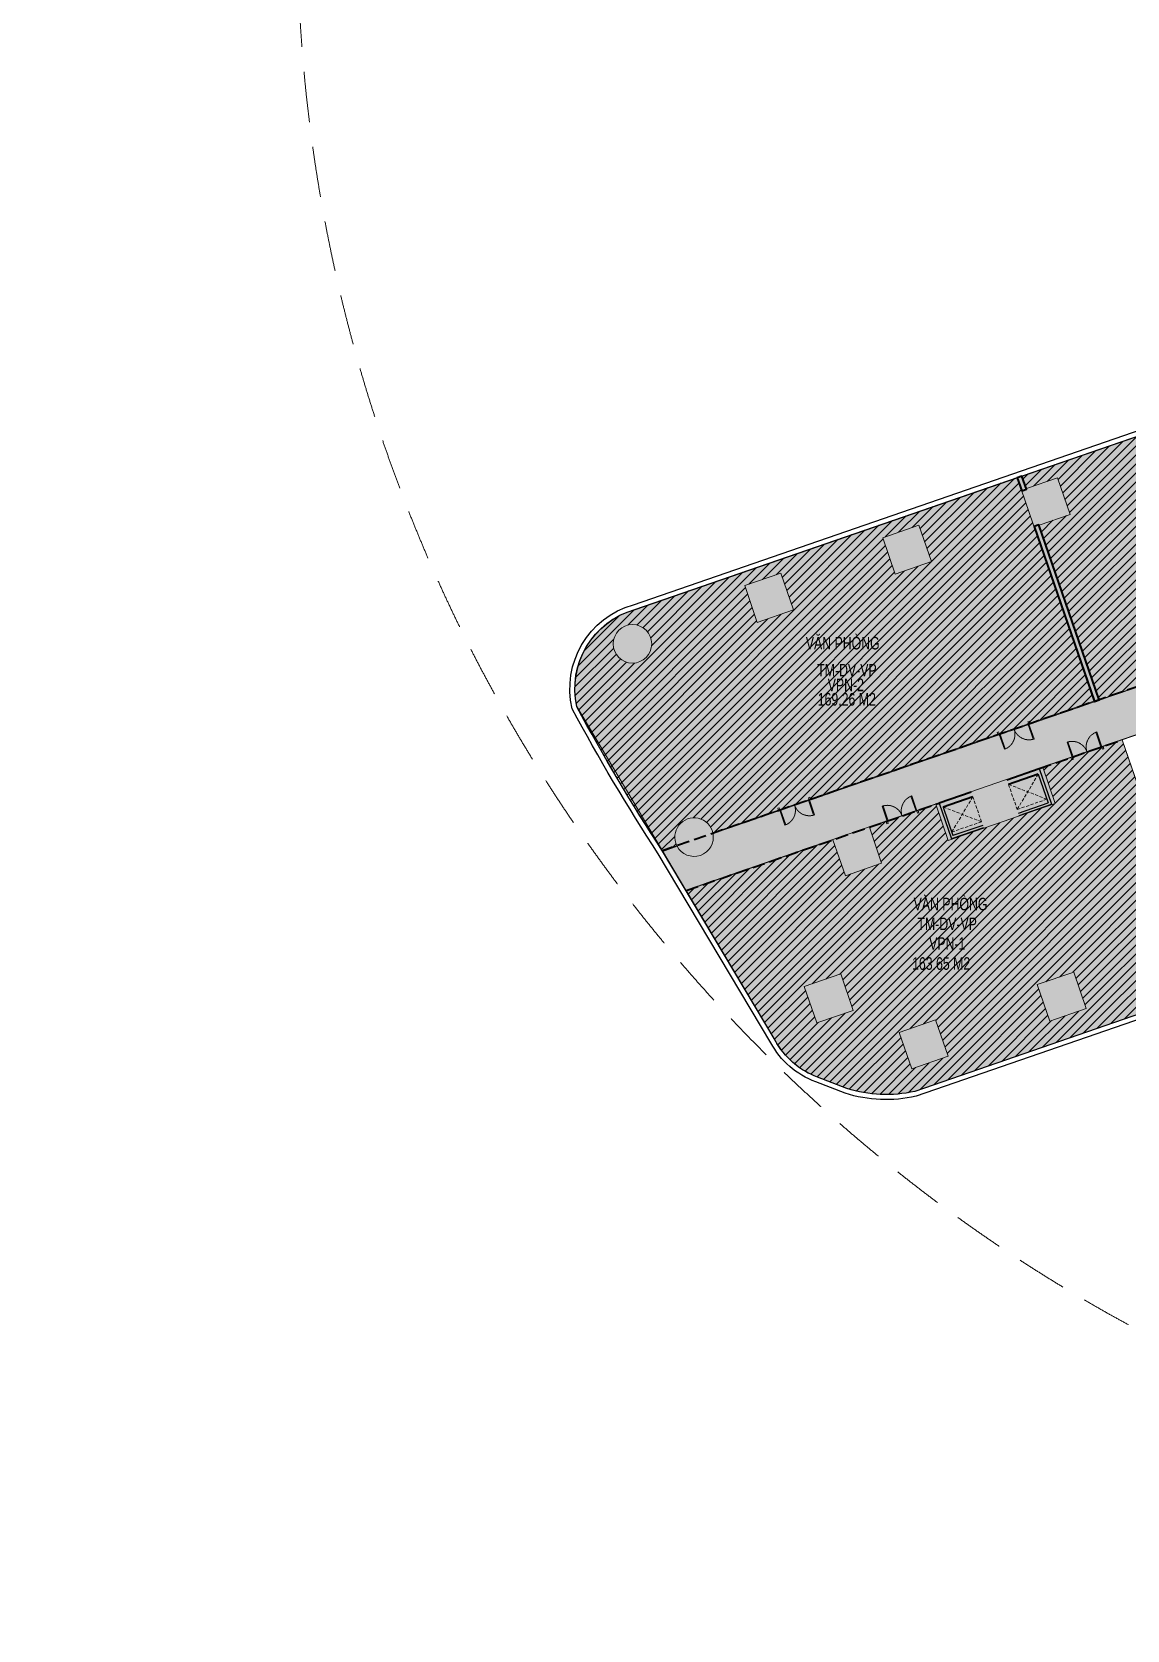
# Model space of a CAD drawing. Header units: millimetres. Extents: x -11451263 to 11578383104, y -507 to 1450429.
# Drawn here: x 11992997 to 12036498, y 1017327 to 1080763 of the extents above; entities that cross this region are included whole.
import ezdxf

# ---------------------------------------------------------------- set-up
doc = ezdxf.new("R2010")
doc.units = ezdxf.units.MM
doc.header["$MEASUREMENT"] = 0
for name, pattern in [('DASH', [0.35, 0.25, -0.1]), ('DASH2-1', [3, 2, -1]), ('HIDDEN', [0.375, 0.25, -0.125]), ('Xref_ST_MBDV Cot vach 30.7.2022$0$HIDDEN2', [0.1875, 0.125, -0.0625])]:
    doc.linetypes.add(name, pattern=pattern)
doc.layers.get('0').update_dxf_attribs({"linetype": 'CONTINUOUS', "lineweight": 13})
doc.layers.get('Defpoints').update_dxf_attribs({"color": 5, "linetype": 'CONTINUOUS', "lineweight": 13})
doc.layers.add('A-GLAZ', color=135, linetype='CONTINUOUS')
doc.layers.add('Xref_ST_MBDV Cot vach 30.7.2022$0$KT-Tuong', color=1, linetype='CONTINUOUS')
for name, color, linetype, lineweight in [('CUA', 37, 'CONTINUOUS', 13), ('DO DIEN TICH THONG THUY', 141, 'CONTINUOUS', 13), ('KT-Chu viet', 255, 'CONTINUOUS', 20), ('KT-Chu viet 2', 6, 'CONTINUOUS', 20), ('KT-Kich thuoc', 159, 'CONTINUOUS', 18), ('KT-Net cat', 1, 'CONTINUOUS', 40), ('KT-Net cua', 87, 'CONTINUOUS', 9), ('KT-Net to mau', 159, 'CONTINUOUS', 18), ('SPE-MEP-HVAC', 140, 'CONTINUOUS', 0)]:
    doc.layers.add(name, color=color, linetype=linetype, lineweight=lineweight)
doc.styles.add('Xref_ST_MBDV Cot vach 30.7.2022$0$Arial', font='arial.ttf', dxfattribs={"width": 0.7})

# ---------------------------------------------------------------- blocks, each defined once
blk = doc.blocks.new('*U273')
for p, q in [((-1260, 525), (-1300, 525)), ((-1260, 100), (-1300, 100)), ((-1280, 100), (-1280, 525)), ((-90, 525), (-50, 525)), ((-90, 100), (-50, 100)), ((-70, 100), (-70, 525))]:
    blk.add_line(p, q)
for points in [[(-1350, -100), (-1290, -100), (-1290, -40), (-1300, -40), (-1300, 0), (-1350, 0)], [(-1300, 0), (-1260, 0), (-1260, 625), (-1300, 625)], [(-50, 0), (-90, 0), (-90, 625), (-50, 625)], [(0, -100), (-60, -100), (-60, -40), (-50, -40), (-50, 0), (0, 0)]]:
    blk.add_lwpolyline(points, close=True)
at = {"linetype": 'Xref_ST_MBDV Cot vach 30.7.2022$0$HIDDEN2', "ltscale": 200}
for centre, start, end in [((-1300, 0), 0, 89.99996), ((-50, 0), 90.00004, 180)]:
    blk.add_arc(centre, 625, start, end, dxfattribs=at)
blk = doc.blocks.new('nt3-4-5')
at = {"layer": 'KT-Net cat', "linetype": 'DASH', "ltscale": 2000}
for p, q in [((806049, 49333), (758661, 32972)), ((773623, 36234), (776932, 37376)), ((759602, 31393), (769653, 34863))]:
    blk.add_line(p, q, dxfattribs=at)
at = {"layer": 'KT-Net cat'}
for p, q in [((772347, 35793, 0), (773623, 36234, 0)), ((773594, 36012, 0), (772412, 35604, 0)), ((770929, 35304, 0), (769653, 34863, 0)), ((770994, 35115, 0), (769813, 34707, 0))]:
    blk.add_line(p, q, dxfattribs=at)
for points in [[(772754, 47781), (772936, 47263), (773125, 47329), (772943, 47846)], [(773426, 45845), (775824, 38898), (776013, 38963), (773615, 45911)]]:
    blk.add_lwpolyline(points, close=True, dxfattribs=at)
at = {"layer": 'Xref_ST_MBDV Cot vach 30.7.2022$0$KT-Tuong'}
for p, q in [((773623, 36234), (774113, 34816, 0)), ((773594, 36012, 0), (773986, 34878, 0)), ((769653, 34863, 0), (770143, 33445, 0)), ((769813, 34707, 0), (770205, 33572, 0)), ((772804, 34470, 0), (773986, 34878, 0)), ((772837, 34375, 0), (774113, 34816, 0)), ((771419, 33886, 0), (770143, 33445, 0)), ((771386, 33980, 0), (770205, 33572, 0))]:
    blk.add_line(p, q, dxfattribs=at)
at = {"layer": 'CUA', "rotation": 199.0471379540031}
for p, xscale in [((773272, 38017), -0.9999999999999803), ((764551, 35003), -0.999999999999988)]:
    blk.add_blockref('*U273', p, dxfattribs=dict(at, xscale=xscale))
at = {"layer": 'CUA', "rotation": 19.04713795415446}
for p in [(776169, 37112), (768823, 34574)]:
    blk.add_blockref('*U273', p, dxfattribs=at)
blk = doc.blocks.new('*U421')
at = {"linetype": 'HIDDEN', "ltscale": 500}
for p, q in [((1050, 1250), (0, 0)), ((0, 1250), (1050, 0))]:
    blk.add_line(p, q, dxfattribs=at)
blk.add_lwpolyline([(0, 1250), (1050, 1250), (1050, 0), (0, 0)], close=True, dxfattribs=at)
blk = doc.blocks.new('WWW')
at = {"layer": 'Defpoints', "linetype": 'DASH2-1', "lineweight": 13, "ltscale": 1000, "flags": 128}
blk.add_lwpolyline([(11429817, 1022160), (11450185, 1019986), (11488616, 1021167), (11491469, 1024811), (11462656, 1159054), (11457975, 1176931), (11455626, 1177745), (11446686, 1170981), (11423167, 1153070), (11399484, 1135983, 0.684877), (11429817, 1022160)], format="xyb", dxfattribs=at)
blk = doc.blocks.new('l3 hatch see')
at = {"true_color": 0xf28888}
h = blk.add_hatch(color=11, dxfattribs=at)
h.dxf.hatch_style = 1
edge = h.paths.add_edge_path()
edge.add_line((12112944, 1045159), (12112944, 1042999))
edge.add_line((12112944, 1042999), (12108483, 1042999))
edge.add_line((12108483, 1042999), (12108483, 1035889))
edge.add_line((12108483, 1035889), (12110833, 1035889))
edge.add_line((12110833, 1035889), (12110833, 1032759))
edge.add_line((12110833, 1032759), (12105083, 1032759))
edge.add_line((12105083, 1032759), (12105083, 1043199))
edge.add_line((12105083, 1043199), (12096783, 1043199))
edge.add_line((12096783, 1043199), (12087983, 1043199))
edge.add_line((12087983, 1043199), (12087983, 1032759))
edge.add_line((12087983, 1032759), (12076427, 1032759))
edge.add_line((12076427, 1032759), (12072312, 1044677))
edge.add_line((12072312, 1044677), (12081016, 1047682))
edge.add_line((12081016, 1047682), (12080888, 1047958))
edge.add_line((12080888, 1047958), (12079156, 1052964))
edge.add_line((12079156, 1052964), (12075566, 1063341))
edge.add_arc((12072767, 1062344), 2972, 19.61065, 69.18818)
edge.add_line((12073823, 1065122), (12057797, 1069303))
edge.add_arc((12054793, 1045271), 24219, 82.87367, 107.5043)
edge.add_line((12047508, 1068369), (12032321, 1063135))
edge.add_line((12032321, 1063135), (12016953, 1057836))
edge.add_arc((12017834, 1054685), 3272, 105.61509, 192.21795)
edge.add_line((12014635, 1053992), (12022592, 1040614))
edge.add_arc((12025282, 1042214), 3130, 210.74031, 249.86525)
edge.add_line((12024204, 1039275), (12025372, 1038821))
edge.add_arc((12026928, 1043760), 5178, 252.51952, 282.64904)
edge.add_line((12028062, 1038707), (12042371, 1043644))
edge.add_line((12042371, 1043644), (12042075, 1044499))
edge.add_line((12042075, 1044499), (12039442, 1043590))
edge.add_line((12039442, 1043590), (12036309, 1052665))
edge.add_line((12036309, 1052665), (12043021, 1054982))
edge.add_line((12043021, 1054982), (12047490, 1056517))
edge.add_line((12047490, 1056517), (12049554, 1050535))
edge.add_line((12049554, 1050535), (12052392, 1051515))
edge.add_line((12052392, 1051515), (12050328, 1057488))
edge.add_line((12050328, 1057488), (12064313, 1062330))
edge.add_line((12064313, 1062330), (12067231, 1053880))
edge.add_line((12067231, 1053880), (12061933, 1052051))
edge.add_line((12061933, 1052051), (12061663, 1052830))
edge.add_line((12061663, 1052830), (12055424, 1050695))
edge.add_line((12055424, 1050695), (12050816, 1049104))
edge.add_line((12050816, 1049104), (12050240, 1050772))
edge.add_line((12050240, 1050772), (12049554, 1050535))
edge.add_line((12049554, 1050535), (12047490, 1056517))
edge.add_line((12047490, 1056517), (12043021, 1054982))
edge.add_line((12043021, 1054982), (12044065, 1051957))
edge.add_line((12044065, 1051957), (12043025, 1051598))
edge.add_line((12043025, 1051598), (12045302, 1045615))
edge.add_line((12045302, 1045615), (12045114, 1045549))
edge.add_line((12045114, 1045549), (12045409, 1044692))
edge.add_line((12045409, 1044692), (12045714, 1044797))
edge.add_arc((12050541, 1034081), 11754, 62.30299, 114.24816, ccw=False)
edge.add_arc((12050535, 1034067), 11768, 21.78561, 62.30633, ccw=False)
edge.add_line((12061463, 1038435), (12064305, 1030222))
edge.add_line((12064305, 1030222), (12067458, 1031311))
edge.add_line((12067458, 1031311), (12066969, 1032729))
edge.add_line((12066969, 1032729), (12071412, 1034263))
edge.add_line((12071412, 1034263), (12072358, 1031522))
edge.add_line((12072358, 1031522), (12067915, 1029988))
edge.add_line((12067915, 1029988), (12067458, 1031311))
edge.add_line((12067458, 1031311), (12064305, 1030222))
edge.add_line((12064305, 1030222), (12065977, 1025391))
edge.add_arc((12070658, 1026868), 4909, 197.51289, 269.92825)
edge.add_line((12070652, 1021959), (12115433, 1021959))
edge.add_line((12115433, 1021959), (12115932, 1021964))
edge.add_arc((12115700, 1026901), 4942, 272.69132, 368.0842)
edge.add_line((12120593, 1027596), (12117234, 1043175))
edge.add_arc((12114149, 1041814), 3373, 23.81485, 82.75901)
edge.add_line((12114574, 1045159), (12113473, 1045159))
edge.add_line((12113473, 1045159), (12112944, 1045159))
at = {"elevation": 0}
blk.add_lwpolyline([(12047508, 1068369), (12032321, 1063135), (12016953, 1057836, 0.396952), (12014635, 1053992), (12022592, 1040614, 0.172393), (12024204, 1039275), (12025372, 1038821, 0.132227), (12028062, 1038707), (12042371, 1043644)], format="xyb", dxfattribs=at)
blk.add_lwpolyline([(12039442, 1043590), (12036309, 1052665), (12043021, 1054982)], dxfattribs=at)

msp = doc.modelspace()

# ---------------------------------------------------------------- hatches: boundary and pattern name
at = {"layer": 'DO DIEN TICH THONG THUY'}
h = msp.add_hatch(dxfattribs=at)
h.set_pattern_fill('ANSI31', color=256, scale=2000)
h.paths.add_polyline_path([(12035405.2, 1054257), (12043364.2, 1057004.8), (12042869.8, 1058436.9), (12044316, 1058936.2), (12044810.4, 1057504.1), (12051670.2, 1059872.4), (12049142.9, 1067112), (12048192, 1066777.8), (12047689.8, 1068207.2), (12047620.2, 1068403.1), (12032335.3, 1063139.7), (12032509.3, 1062635.7), (12033740.9, 1063060.9), (12034240.2, 1061614.6), (12033011.4, 1061190.4)])
h.paths.add_polyline_path([(12040471.1, 1065384.5), (12041917.4, 1065883.8), (12042416.7, 1064437.5), (12040970.4, 1063938.2)], flags=16)
h = msp.add_hatch(dxfattribs=at)
h.set_pattern_fill('ANSI31', color=256, scale=2000)
edge = h.paths.add_edge_path()
edge.add_line((12035178, 1054195.5), (12032128, 1063077.6))
edge.add_line((12032128, 1063077.6), (12016937.2, 1057832))
edge.add_arc((12017825.3, 1054695.7), 3259.6, 105.809921, 192.470489)
edge.add_arc((12078569.9, 1087999.1), 72410, 208.011552, 213.29334)
edge.add_line((12018044.5, 1048251.5), (12018616.4, 1048455.7))
edge.add_arc((12019298.5, 1048802), 765, 12.39195, 206.915698, ccw=False)
edge.add_line((12020045.7, 1048966.2), (12035178, 1054195.5))
edge = h.paths.add_edge_path(flags=16)
edge.add_arc((12016851.1, 1056473.3), 765, 0, 360)
h.paths.add_polyline_path([(12022751.4, 1059285.7), (12021308.8, 1058791.1), (12021803.4, 1057327.9), (12023246, 1057822.5)], flags=16)
h.paths.add_polyline_path([(12028233.1, 1061181.6), (12026790.5, 1060687), (12027285.1, 1059244.5), (12028727.7, 1059739.1)], flags=16)
h = msp.add_hatch(dxfattribs=at)
h.set_pattern_fill('ANSI31', color=256, scale=2000)
edge = h.paths.add_edge_path()
edge.add_line((12029390.8, 1048664.5), (12028902.6, 1050107.7))
edge.add_line((12028902.6, 1050107.7), (12026263.8, 1049196.7))
edge.add_line((12026263.8, 1049196.7), (12026746.1, 1047770.6))
edge.add_line((12026746.1, 1047770.6), (12025310.1, 1047263.7))
edge.add_line((12025310.1, 1047263.7), (12024805.6, 1048693.2))
edge.add_line((12024805.6, 1048693.2), (12018979, 1046681.6))
edge.add_line((12018979, 1046681.6), (12022521.1, 1040739.2))
edge.add_arc((12025281.7, 1042213.6), 3129.7, 208.107299, 249.865251)
edge.add_line((12024204.3, 1039275.2), (12025372.2, 1038820.5))
edge.add_arc((12026927.7, 1043759.7), 5178.4, 252.519521, 282.649035)
edge.add_line((12028061.7, 1038707), (12042366.8, 1043642.4))
edge.add_line((12042366.8, 1043642.4), (12042072.6, 1044483.1))
edge.add_line((12042072.6, 1044483.1), (12039425.9, 1043572.6))
edge.add_line((12039425.9, 1043572.6), (12036297.6, 1052660.9))
edge.add_line((12036297.6, 1052660.9), (12033150.1, 1051574.2))
edge.add_line((12033150.1, 1051574.2), (12033647.6, 1050133.1))
edge.add_line((12033647.6, 1050133.1), (12029390.8, 1048664.5))
h.paths.add_polyline_path([(12023678.4, 1042871.7), (12025124.6, 1043371), (12025623.9, 1041924.7), (12024177.7, 1041425.4)], flags=16)
h.paths.add_polyline_path([(12027448.8, 1041052.5), (12028895, 1041551.8), (12029394.3, 1040105.6), (12027948.1, 1039606.3)], flags=16)
h.paths.add_polyline_path([(12032931.2, 1042945.3), (12034377.5, 1043444.6), (12034876.8, 1041998.4), (12033430.5, 1041499.1)], flags=16)

# ---------------------------------------------------------------- linework, layer by layer
at = {"layer": 'A-GLAZ'}
msp.add_lwpolyline([(12046302.8, 1068166.7, -0.1205796), (12057835.2, 1069499.8), (12073670.2, 1065384.3, -0.2272386), (12075710.3, 1063537.2), (12081075.1, 1048030.1, 0.2908633), (12084939.4, 1045359.3), (12114586.4, 1045359.3, -0.2655276), (12117425.5, 1043237.2), (12120790, 1027630.9, -0.4513715), (12115789.1, 1021759.3), (12070651.7, 1021759.3, -0.326781), (12065786.9, 1025328.1), (12061281.1, 1038348.6, 0.427811), (12045771.6, 1044605.5), (12028116.5, 1038514.4, -0.1330764), (12025305.8, 1038631.8), (12024133.6, 1039088.2, -0.183721), (12022346.9, 1040640.8), (12017876.4, 1048143.1, -0.022157), (12014458.7, 1053898.7, -0.4024491), (12016893.2, 1058027.4), (12046302.8, 1068166.7)], format="xyb", dxfattribs=at)
msp.add_lwpolyline([(12046370.2, 1067978.3, -0.1204683), (12057797.4, 1069303), (12073616.5, 1065191.6, -0.2264613), (12075523.1, 1063466.5), (12080888.3, 1047958.5, 0.2914954), (12084935.6, 1045159.3), (12114573.9, 1045159.3, -0.2630175), (12117234.3, 1043175.4), (12120593, 1027595.7, -0.450846), (12115787.3, 1021959.3), (12070651.8, 1021959.3, -0.3269245), (12065976.8, 1025390.9), (12061468.7, 1038418.3, 0.4276918), (12045697.6, 1044791.6), (12028061.7, 1038707, -0.1322275), (12025372.2, 1038820.5), (12024204.3, 1039275.2, -0.1842468), (12022521.1, 1040739.2), (12018046, 1048249.1, -0.0220835), (12014647.5, 1053969.8, -0.4006807), (12016952.8, 1057836.4)], format="xyb", close=True, dxfattribs=at)
at = {"layer": 'DO DIEN TICH THONG THUY'}
for points in [[(12035405.2, 1054257), (12043364.2, 1057004.8), (12042869.8, 1058436.9), (12044316, 1058936.2), (12044810.4, 1057504.1), (12051670.2, 1059872.4), (12049142.9, 1067112), (12048192, 1066777.8), (12047689.8, 1068207.2), (12047620.2, 1068403.1), (12032335.3, 1063139.7), (12032509.3, 1062635.7), (12033740.9, 1063060.9), (12034240.2, 1061614.6), (12033011.4, 1061190.4)], [(12028233.1, 1061181.6), (12026790.5, 1060687), (12027285.1, 1059244.5), (12028727.7, 1059739.1)], [(12022751.4, 1059285.7), (12021308.8, 1058791.1), (12021803.4, 1057327.9), (12023246, 1057822.5)], [(12023678.4, 1042871.7), (12025124.6, 1043371), (12025623.9, 1041924.7), (12024177.7, 1041425.4)], [(12032931.2, 1042945.3), (12034377.5, 1043444.6), (12034876.8, 1041998.4), (12033430.5, 1041499.1)], [(12027448.8, 1041052.5), (12028895, 1041551.8), (12029394.3, 1040105.6), (12027948.1, 1039606.3)]]:
    msp.add_lwpolyline(points, close=True, dxfattribs=at)
msp.add_lwpolyline([(12018986.5, 1046700.1), (12064321.6, 1062351.9), (12072832.7, 1037699.8), (12071603.9, 1037275.6), (12072507.8, 1034657.2), (12073736.7, 1035081.5), (12075154.6, 1030974.3), (12119864, 1030977.5), (12119482.4, 1032747.5), (12117598.1, 1032744.3), (12117598.1, 1032244.3), (12116068.1, 1032244.3), (12116068.1, 1032744.3), (12076416.1, 1032744.3), (12065417, 1064602.7), (12020051, 1048940.1, -0.8592715), (12018621.3, 1048446.2), (12018055.3, 1048233.7), (12018973.7, 1046692.4)], format="xyb", dxfattribs=at)
msp.add_lwpolyline([(12035178, 1054195.5), (12032128, 1063077.6), (12016937.2, 1057832, 0.3972438), (12014642.6, 1053991.8, 0.0230502), (12018044.5, 1048251.5), (12018616.4, 1048455.7, -1.1355128), (12020045.7, 1048966.2)], format="xyb", close=True, dxfattribs=at)
at = {"layer": 'DO DIEN TICH THONG THUY', "flags": 128}
msp.add_lwpolyline([(12029390.8, 1048664.5), (12028902.6, 1050107.7), (12026263.8, 1049196.7), (12026746.1, 1047770.6), (12025310.1, 1047263.7), (12024805.6, 1048693.2), (12018979, 1046681.6), (12022521.1, 1040739.2, 0.1842468), (12024204.3, 1039275.2), (12025372.2, 1038820.5, 0.1322275), (12028061.7, 1038707), (12042366.8, 1043642.4), (12042072.6, 1044483.1), (12039425.9, 1043572.6), (12036297.6, 1052660.9), (12033150.1, 1051574.2), (12033647.6, 1050133.1)], format="xyb", close=True, dxfattribs=at)
at = {"layer": 'DO DIEN TICH THONG THUY'}
msp.add_circle((12016851.1, 1056473.3), 765, dxfattribs=at)
at = {"layer": 'KT-Net cua', "elevation": 0}
msp.add_lwpolyline([(12046302.8, 1068166.7, -0.1205796), (12057835.2, 1069499.8), (12073670.2, 1065384.3, -0.2272386), (12075710.3, 1063537.2), (12081075.1, 1048030.1, 0.2908633), (12084939.4, 1045359.3), (12114586.4, 1045359.3, -0.2655276), (12117425.5, 1043237.2), (12120790, 1027630.9, -0.4513715), (12115789.1, 1021759.3), (12070651.7, 1021759.3, -0.326781), (12065786.9, 1025328.1), (12061281.1, 1038348.6, 0.427811), (12045771.6, 1044605.5), (12028116.5, 1038514.4, -0.1330764), (12025305.8, 1038631.8), (12024133.6, 1039088.2, -0.183721), (12022346.9, 1040640.8), (12017876.4, 1048143.1, -0.022157), (12014458.7, 1053898.7, -0.4024491), (12016893.2, 1058027.4), (12046302.8, 1068166.7)], format="xyb", dxfattribs=at)

# ---------------------------------------------------------------- block references
at = {"layer": 'KT-Kich thuoc'}
msp.add_blockref('WWW', (630000, 0, 0), dxfattribs=at)
at = {"layer": 'KT-Net cat'}
msp.add_blockref('nt3-4-5', (11259377.7, 1015288.9), dxfattribs=at)
at = {"layer": 'KT-Net to mau'}
msp.add_blockref('l3 hatch see', (0, 0, 0), dxfattribs=at)
at = {"layer": 'SPE-MEP-HVAC', "linetype": 'HIDDEN', "ltscale": 1000, "xscale": -1, "rotation": 289.0471379598082}
for p in [(12032132.7, 1049900.5, 0), (12029533.3, 1049003.1, 0)]:
    msp.add_blockref('*U421', p, dxfattribs=at)

# ---------------------------------------------------------------- texts
at = {"layer": 'KT-Chu viet', "color": 124, "char_height": 500, "width": 5339.453, "attachment_point": 2, "style": 'Xref_ST_MBDV Cot vach 30.7.2022$0$Arial'}
for s, insert in [('TM-DV-VP', (12025370.6, 1055679.7)), ('{\\fArial|b0|i0|c163|p34;VPN-2}', (12025327.6, 1055095.3)), ('TM-DV-VP', (12029352.8, 1045608.6)), ('{\\fArial|b0|i0|c163|p34;VPN-1}', (12029356.9, 1044828.5))]:
    msp.add_mtext(s, dxfattribs=dict(at, insert=insert))
at = {"layer": 'KT-Chu viet', "char_height": 500, "width": 5339.453, "attachment_point": 2, "style": 'Xref_ST_MBDV Cot vach 30.7.2022$0$Arial'}
for s, insert in [('169.26 M2', (12025365.9, 1054524.2)), ('163.65 M2', (12029113.4, 1044034.1))]:
    msp.add_mtext(s, dxfattribs=dict(at, insert=insert))
at = {"layer": 'KT-Chu viet 2', "char_height": 500, "width": 7063.033, "attachment_point": 2, "style": 'Xref_ST_MBDV Cot vach 30.7.2022$0$Arial'}
for insert in [(12025204, 1056751.5), (12029485.3, 1046394.4)]:
    msp.add_mtext('{\\fArial|b0|i0|c163|p34;VĂN PHÒNG}', dxfattribs=dict(at, insert=insert))

doc.saveas('drawing.dxf')
